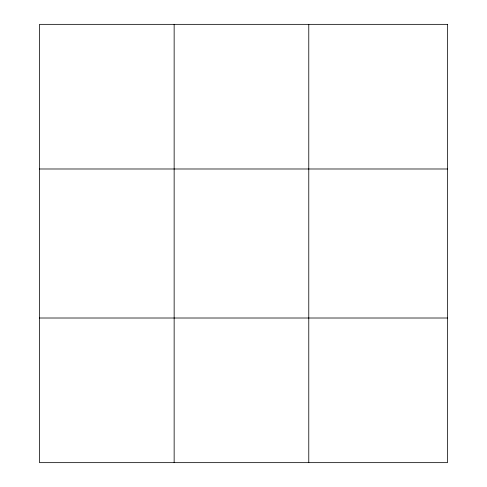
<?xml version="1.0" encoding="UTF-8"?>
<svg xmlns="http://www.w3.org/2000/svg" width="487" height="487" viewBox="0 0 487 487"><rect width="100%" height="100%" fill="white"/><g stroke="black" fill="none" stroke-linecap="round" stroke-linejoin="round"><path stroke-width="0.73" d="M174.145 24.35L174.145 462.65M308.776 24.35L308.776 462.65M39.508 168.989L447.492 168.989M39.508 318.011L447.492 318.011M447.492 24.35L447.492 462.65L39.508 462.65L39.508 24.35L447.492 24.35"/></g></svg>
